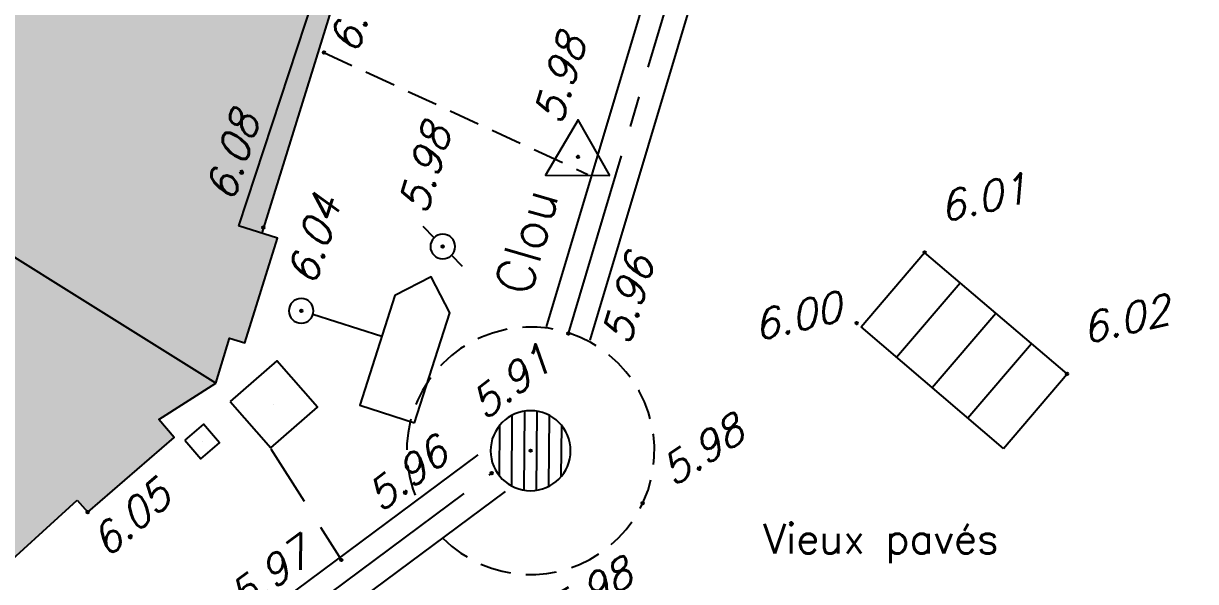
# Model space of a CAD drawing. Header units: metres. Extents: x 1379206 to 1379549, y 5225925 to 5226061.
# Drawn here: x 1379474.34 to 1379483.82, y 5226030.19 to 5226034.71 of the extents above; entities that cross this region are included whole.
import ezdxf
from ezdxf.enums import TextEntityAlignment as Align

# ---------------------------------------------------------------- set-up
doc = ezdxf.new("R2010")
doc.units = ezdxf.units.M
doc.header["$LTSCALE"] = 2
doc.header["$PDMODE"] = 32
doc.header["$PDSIZE"] = 0.02
for name, pattern in [('AXES2', [1.125, 0.75, -0.125, 0.125, -0.125]), ('CACHE2', [0.1875, 0.125, -0.0625]), ('INTERROMPU2', [0.375, 0.25, -0.125])]:
    doc.linetypes.add(name, pattern=pattern)
doc.layers.get('0').update_dxf_attribs({"color": 2})
for name, color, linetype in [('_LIM-REVETEMENT', 7, 'INTERROMPU2'), ('AEP_BC_RON', 4, 'Continuous'), ('BA_COMMERC', 7, 'Continuous'), ('BA_SEUIL', 8, 'Continuous'), ('BA_VITRINE', 6, 'Continuous'), ('BORD_CC1', 7, 'AXES2'), ('BORD_REVET', 7, 'CACHE2'), ('EP_BRANCH', 5, 'Continuous'), ('EP_GRILLER', 5, 'Continuous'), ('PAN_DIREC1', 7, 'Continuous'), ('PTT_CHAMB4', 3, 'Continuous'), ('STATION', 6, 'Continuous'), ('SYMBOLE', 7, 'Continuous'), ('TopoAlt', 7, 'Continuous'), ('Topojis', 7, 'Continuous'), ('TXT_DETAIL', 7, 'Continuous')]:
    doc.layers.add(name, color=color, linetype=linetype)
doc.styles.get("Standard").update_dxf_attribs({"font": 'romans.shx'})

# ---------------------------------------------------------------- blocks, each defined once
blk = doc.blocks.new('Tcpoint')
at = {"color": 0}
blk.add_point((0, 0), dxfattribs=at)
at = {"layer": 'TopoAlt'}
blk.add_attdef('ALT', (0.2, 0.2), '', height=0.24, dxfattribs=at)
blk = doc.blocks.new('CB005')
at = {"color": 0}
for p, q in [((-0.15, 0.2872), (-0.15, -0.2872)), ((-0.05, 0.3201), (-0.05, -0.3201)), ((0.05, 0.3201), (0.05, -0.3201)), ((0.15, 0.2872), (0.15, -0.2872)), ((-0.25, 0.2061), (-0.25, -0.2061)), ((0.25, 0.2061), (0.25, -0.2061))]:
    blk.add_line(p, q, dxfattribs=at)
blk.add_circle((0, 0), 0.324, dxfattribs=at)
blk = doc.blocks.new('CB012')
at = {"color": 0}
blk.add_line((0, 0), (0, 0), dxfattribs=at)
blk.add_lwpolyline([(-0.1, -0.1), (-0.1, 0.1), (0.1, 0.1), (0.1, -0.1)], close=True, dxfattribs=at)
blk = doc.blocks.new('CB004')
at = {"color": 0}
for p, q in [((0, 1), (0, 0)), ((0, 1), (1, 1)), ((0.25, 1), (0.25, 0)), ((0.5, 1), (0.5, 0)), ((0.75, 1), (0.75, 0)), ((1, 1), (1, 0)), ((0, 0), (1, 0))]:
    blk.add_line(p, q, dxfattribs=at)
blk = doc.blocks.new('a001')
at = {"color": 0}
for points in [[(0.160355, 0.160355), (0.070711, 0.070711)], [(-0.070711, -0.070711), (-0.160355, -0.160355)]]:
    blk.add_lwpolyline(points, dxfattribs=at)
blk.add_circle((0, 0), 0.1, dxfattribs=at)
blk = doc.blocks.new('r027')
at = {"color": 0}
blk.add_lwpolyline([(-0.583333, 1.15), (0.35, 1.15), (0.583333, 0.916667), (0.35, 0.683333), (-0.583333, 0.683333)], close=True, dxfattribs=at)
blk.add_lwpolyline([(0, 0.683333), (0, 0.1)], dxfattribs=at)
blk.add_circle((0, 0), 0.1, dxfattribs=at)
blk = doc.blocks.new('CB015')
at = {"color": 0}
blk.add_line((0, 0), (0, 0), dxfattribs=at)
blk.add_lwpolyline([(-0.25, -0.25), (-0.25, 0.25), (0.25, 0.25), (0.25, -0.25)], close=True, dxfattribs=at)
blk = doc.blocks.new('t003')
at = {"color": 0}
blk.add_line((0, 0), (0, 0), dxfattribs=at)
blk.add_lwpolyline([(0.259834, -0.149954), (-0.000053, 0.3), (-0.259781, -0.150046)], close=True, dxfattribs=at)

msp = doc.modelspace()

# ---------------------------------------------------------------- hatches: boundary and pattern name
at = {"layer": 'BA_COMMERC'}
h = msp.add_hatch(color=9, dxfattribs=at)
edge = h.paths.add_edge_path()
edge.add_line((1379459.841, 5226019.832), (1379460.5192, 5226020.2856))
edge.add_line((1379460.5192, 5226020.2856), (1379464.0284, 5226022.6573))
edge.add_line((1379464.0284, 5226022.6573), (1379464.4863, 5226022.969))
edge.add_line((1379464.4863, 5226022.969), (1379464.4413, 5226023.0351))
edge.add_line((1379464.4413, 5226023.0351), (1379464.7492, 5226023.2431))
edge.add_line((1379464.7492, 5226023.2431), (1379468.0908, 5226025.4615))
edge.add_line((1379468.0908, 5226025.4615), (1379468.3762, 5226025.6865))
edge.add_line((1379468.3762, 5226025.6865), (1379468.4863, 5226025.5195))
edge.add_line((1379468.4863, 5226025.5195), (1379468.86, 5226025.7661))
edge.add_line((1379468.86, 5226025.7661), (1379469.7546, 5226026.3508))
edge.add_line((1379469.7546, 5226026.3508), (1379470.108, 5226026.5922))
edge.add_line((1379470.108, 5226026.5922), (1379470.0121, 5226026.7326))
edge.add_line((1379470.0121, 5226026.7326), (1379470.3666, 5226026.9716))
edge.add_line((1379470.3666, 5226026.9716), (1379471.0449, 5226027.6373))
edge.add_line((1379471.0449, 5226027.6373), (1379471.1747, 5226027.7494))
edge.add_line((1379471.1747, 5226027.7494), (1379471.2778, 5226027.6301))
edge.add_line((1379471.2778, 5226027.6301), (1379471.9708, 5226028.2285))
edge.add_line((1379471.9708, 5226028.2285), (1379471.8858, 5226028.3269))
edge.add_line((1379471.8858, 5226028.3269), (1379472.6433, 5226028.9527))
edge.add_line((1379472.6433, 5226028.9527), (1379474.0679, 5226030.2013))
edge.add_line((1379474.0679, 5226030.2013), (1379474.7792, 5226030.8503))
edge.add_line((1379474.7792, 5226030.8503), (1379474.8643, 5226030.752))
edge.add_line((1379474.8643, 5226030.752), (1379475.5637, 5226031.3574))
edge.add_line((1379475.5637, 5226031.3574), (1379475.4394, 5226031.501))
edge.add_line((1379475.4394, 5226031.501), (1379475.9016, 5226031.7976))
edge.add_line((1379475.9016, 5226031.7976), (1379476.0106, 5226032.1605))
edge.add_line((1379476.0106, 5226032.1605), (1379476.1348, 5226032.1218))
edge.add_line((1379476.1348, 5226032.1218), (1379476.3997, 5226032.9714))
edge.add_line((1379476.3997, 5226032.9714), (1379476.2716, 5226033.0113))
edge.add_line((1379476.2716, 5226033.0113), (1379477.1763, 5226035.9254))
edge.add_line((1379477.1763, 5226035.9254), (1379477.8776, 5226038.2589))
edge.add_line((1379477.8776, 5226038.2589), (1379477.9296, 5226038.2926))
edge.add_line((1379477.9296, 5226038.2926), (1379478.7889, 5226041.1163))
edge.add_line((1379478.7889, 5226041.1163), (1379478.8939, 5226041.0815))
edge.add_line((1379478.8939, 5226041.0815), (1379479.17, 5226041.915))
edge.add_line((1379479.17, 5226041.915), (1379479.056, 5226041.9527))
edge.add_line((1379479.056, 5226041.9527), (1379479.1451, 5226042.3072))
edge.add_line((1379479.1451, 5226042.3072), (1379476.0293, 5226043.1809))
edge.add_line((1379476.0293, 5226043.1809), (1379474.8839, 5226039.1544))
edge.add_line((1379474.8839, 5226039.1544), (1379474.1707, 5226036.8574))
edge.add_line((1379474.1707, 5226036.8574), (1379473.0868, 5226033.5561))
edge.add_line((1379473.0868, 5226033.5561), (1379471.2394, 5226031.7691))
edge.add_line((1379471.2394, 5226031.7691), (1379469.082, 5226030.0633))
edge.add_line((1379469.082, 5226030.0633), (1379468.6521, 5226029.7244))
edge.add_line((1379468.6521, 5226029.7244), (1379465.3551, 5226027.4905))
edge.add_line((1379465.3551, 5226027.4905), (1379464.6965, 5226027.0421))
edge.add_line((1379464.6965, 5226027.0421), (1379461.0503, 5226024.5959))
edge.add_line((1379461.0503, 5226024.5959), (1379460.1448, 5226023.9444))
edge.add_line((1379460.1448, 5226023.9444), (1379458.6929, 5226023.0765))
edge.add_line((1379458.6929, 5226023.0765), (1379456.4691, 5226021.8252))
edge.add_line((1379456.4691, 5226021.8252), (1379453.8911, 5226020.4288))
edge.add_line((1379453.8911, 5226020.4288), (1379451.3679, 5226018.9624))
edge.add_line((1379451.3679, 5226018.9624), (1379448.6157, 5226018.2305))
edge.add_line((1379448.6157, 5226018.2305), (1379444.4592, 5226016.9678))
edge.add_line((1379444.4592, 5226016.9678), (1379443.585, 5226016.7087))
edge.add_line((1379443.585, 5226016.7087), (1379440.1485, 5226015.6953))
edge.add_line((1379440.1485, 5226015.6953), (1379438.5979, 5226015.228))
edge.add_line((1379438.5979, 5226015.228), (1379434.086, 5226013.7626))
edge.add_line((1379434.086, 5226013.7626), (1379431.0013, 5226012.7343))
edge.add_line((1379431.0013, 5226012.7343), (1379429.3641, 5226012.2109))
edge.add_line((1379429.3641, 5226012.2109), (1379427.1352, 5226011.5356))
edge.add_line((1379427.1352, 5226011.5356), (1379425.6102, 5226011.0641))
edge.add_line((1379425.6102, 5226011.0641), (1379425.4543, 5226012.4905))
edge.add_line((1379425.4543, 5226012.4905), (1379425.2899, 5226013.7242))
edge.add_line((1379425.2899, 5226013.7242), (1379424.7302, 5226018.0035))
edge.add_line((1379424.7302, 5226018.0035), (1379424.6421, 5226018.5308))
edge.add_line((1379424.6421, 5226018.5308), (1379421.6616, 5226018.1893))
edge.add_line((1379421.6616, 5226018.1893), (1379421.7286, 5226017.6048))
edge.add_line((1379421.7286, 5226017.6048), (1379422.0213, 5226015.2414))
edge.add_line((1379422.0213, 5226015.2414), (1379422.0911, 5226014.6631))
edge.add_line((1379422.0911, 5226014.6631), (1379422.1408, 5226014.6691))
edge.add_line((1379422.1408, 5226014.6691), (1379422.3157, 5226013.3316))
edge.add_line((1379422.3157, 5226013.3316), (1379422.476, 5226012.1289))
edge.add_line((1379422.476, 5226012.1289), (1379422.6194, 5226010.8194))
edge.add_line((1379422.6194, 5226010.8194), (1379422.8459, 5226008.6422))
edge.add_line((1379422.8459, 5226008.6422), (1379422.8949, 5226008.0187))
edge.add_line((1379422.8949, 5226008.0187), (1379422.8552, 5226008.0141))
edge.add_line((1379422.8552, 5226008.0141), (1379422.922, 5226007.4364))
edge.add_line((1379422.922, 5226007.4364), (1379423.1126, 5226007.2683))
edge.add_line((1379423.1126, 5226007.2683), (1379423.3444, 5226007.2035))
edge.add_line((1379423.3444, 5226007.2035), (1379423.868, 5226007.3691))
edge.add_line((1379423.868, 5226007.3691), (1379423.8559, 5226007.4072))
edge.add_line((1379423.8559, 5226007.4072), (1379426.9125, 5226008.3225))
edge.add_line((1379426.9125, 5226008.3225), (1379428.0182, 5226008.6685))
edge.add_line((1379428.0182, 5226008.6685), (1379431.0115, 5226009.5754))
edge.add_line((1379431.0115, 5226009.5754), (1379431.9159, 5226009.8078))
edge.add_line((1379431.9159, 5226009.8078), (1379432.6114, 5226010.0466))
edge.add_line((1379432.6114, 5226010.0466), (1379432.6255, 5226009.9986))
edge.add_line((1379432.6255, 5226009.9986), (1379433.0978, 5226010.137))
edge.add_line((1379433.0978, 5226010.137), (1379433.0782, 5226010.2042))
edge.add_line((1379433.0782, 5226010.2042), (1379433.5221, 5226010.3298))
edge.add_line((1379433.5221, 5226010.3298), (1379433.5003, 5226010.4067))
edge.add_line((1379433.5003, 5226010.4067), (1379434.8286, 5226010.851))
edge.add_line((1379434.8286, 5226010.851), (1379435.7836, 5226011.1529))
edge.add_line((1379435.7836, 5226011.1529), (1379437.0403, 5226011.5229))
edge.add_line((1379437.0403, 5226011.5229), (1379437.0642, 5226011.4361))
edge.add_line((1379437.0642, 5226011.4361), (1379437.7849, 5226011.6349))
edge.add_line((1379437.7849, 5226011.6349), (1379439.5565, 5226012.1873))
edge.add_line((1379439.5565, 5226012.1873), (1379441.9416, 5226012.8775))
edge.add_line((1379441.9416, 5226012.8775), (1379442.9783, 5226013.1711))
edge.add_line((1379442.9783, 5226013.1711), (1379446.4129, 5226014.2724))
edge.add_line((1379446.4129, 5226014.2724), (1379446.9675, 5226014.4123))
edge.add_line((1379446.9675, 5226014.4123), (1379450.407, 5226015.5038))
edge.add_line((1379450.407, 5226015.5038), (1379451.2133, 5226015.7624))
edge.add_line((1379451.2133, 5226015.7624), (1379451.4156, 5226015.3997))
edge.add_line((1379451.4156, 5226015.3997), (1379451.7745, 5226015.5881))
edge.add_line((1379451.7745, 5226015.5881), (1379451.8042, 5226015.5359))
edge.add_line((1379451.8042, 5226015.5359), (1379452.4053, 5226015.8774))
edge.add_line((1379452.4053, 5226015.8774), (1379452.3122, 5226016.0413))
edge.add_line((1379452.3122, 5226016.0413), (1379454.3888, 5226017.2482))
edge.add_line((1379454.3888, 5226017.2482), (1379454.4896, 5226017.067))
edge.add_line((1379454.4896, 5226017.067), (1379455.0008, 5226017.3512))
edge.add_line((1379455.0008, 5226017.3512), (1379454.9138, 5226017.5078))
edge.add_line((1379454.9138, 5226017.5078), (1379457.5293, 5226018.9795))
edge.add_line((1379457.5293, 5226018.9795), (1379457.6165, 5226018.8218))
edge.add_line((1379457.6165, 5226018.8218), (1379458.0887, 5226019.0876))
edge.add_line((1379458.0887, 5226019.0876), (1379458.0445, 5226019.166))
edge.add_line((1379458.0445, 5226019.166), (1379458.1138, 5226019.1869))
edge.add_line((1379458.1138, 5226019.1869), (1379458.1358, 5226019.1534))
edge.add_line((1379458.1358, 5226019.1534), (1379458.3146, 5226019.2706))
edge.add_line((1379458.3146, 5226019.2706), (1379459.2357, 5226019.7635))
edge.add_line((1379459.2357, 5226019.7635), (1379459.6494, 5226020.0005))
edge.add_line((1379459.6494, 5226020.0005), (1379459.72, 5226019.9052))
edge.add_arc((1379459.8702, 5226020.0166), 0.187, 216.57122, 261.02806)

# ---------------------------------------------------------------- linework, layer by layer
at = {"layer": '_LIM-REVETEMENT', "flags": 128}
msp.add_lwpolyline([(1379476.3462, 5226031.264), (1379476.9167, 5226030.364)], dxfattribs=at)
at = {"layer": 'BA_COMMERC'}
for points in [[(1379475.9016, 5226031.7976), (1379473.0868, 5226033.5561)], [(1379474.7792, 5226030.8503), (1379474.8643, 5226030.752), (1379475.5637, 5226031.3574), (1379475.4394, 5226031.501), (1379475.9016, 5226031.7976), (1379476.0106, 5226032.1605), (1379476.1348, 5226032.1218), (1379476.3997, 5226032.9714), (1379476.0847, 5226033.0696)]]:
    msp.add_lwpolyline(points, dxfattribs=at)
at = {"layer": 'BA_SEUIL', "flags": 128}
msp.add_lwpolyline([(1379478.7889, 5226041.1163), (1379477.9296, 5226038.2926), (1379477.8776, 5226038.2589), (1379477.1763, 5226035.9254), (1379476.2716, 5226033.0113)], dxfattribs=at)
at = {"layer": 'BA_VITRINE', "flags": 128}
msp.add_lwpolyline([(1379477.0286, 5226035.9446), (1379476.0847, 5226033.0696)], dxfattribs=at)
at = {"layer": 'BA_VITRINE'}
msp.add_lwpolyline([(1379473.9361, 5226030.3517), (1379474.0679, 5226030.2013), (1379474.7792, 5226030.8503)], dxfattribs=at)
at = {"layer": 'BORD_CC1', "linetype": 'Continuous', "flags": 128}
for points in [[(1379478.5749, 5226032.2516), (1379481.1911, 5226040.9915), (1379483.7719, 5226048.8914)], [(1379478.9294, 5226032.1455), (1379481.5442, 5226040.881), (1379484.1236, 5226048.7765)], [(1379447.8998, 5226012.7412), (1379453.5136, 5226015.0641), (1379461.7132, 5226019.8628), (1379466.9407, 5226022.8572), (1379473.2766, 5226027.6874), (1379478.0217, 5226031.2159)], [(1379448.0413, 5226012.3993), (1379453.6785, 5226014.7319), (1379461.8986, 5226019.5426), (1379467.1457, 5226022.5482), (1379473.4992, 5226027.3919), (1379478.2425, 5226030.919)]]:
    msp.add_lwpolyline(points, dxfattribs=at)
at = {"layer": 'BORD_CC1', "flags": 128}
for points in [[(1379478.7522, 5226032.1985), (1379481.3676, 5226040.9363), (1379483.9477, 5226048.8339)], [(1379447.9706, 5226012.5703), (1379453.5961, 5226014.898), (1379461.8059, 5226019.7027), (1379467.0432, 5226022.7027), (1379473.3879, 5226027.5396), (1379478.1321, 5226031.0674)]]:
    msp.add_lwpolyline(points, dxfattribs=at)
at = {"layer": 'BORD_REVET', "flags": 128}
msp.add_lwpolyline([(1379476.7746, 5226034.4732), (1379478.91, 5226033.4864)], dxfattribs=at)
at = {"layer": 'BORD_REVET'}
msp.add_arc((1379478.4464, 5226031.2491), 1.0017, 224.85807, 203.55244, dxfattribs=at)
at = {"layer": 'TXT_DETAIL', "flags": 128}
for points in [[(1379480.2042, 5226030.4742, 0, 0, 0), (1379479.2858, 5226030.7727, 0.4, 0, 0), (1379478.8103, 5226030.9272, 0, 0, 0)], [(1379480.3743, 5226030.1782, 0, 0, 0), (1379480.3175, 5226029.2141, 0.4, 0, 0), (1379480.2881, 5226028.715, 0, 0, 0)]]:
    msp.add_lwpolyline(points, format="xyseb", dxfattribs=at)

# ---------------------------------------------------------------- block references
at = {"layer": 'AEP_BC_RON', "yscale": -1.000000000289614, "rotation": 359.5638940269182}
msp.add_blockref('a001', (1379477.7361, 5226032.9024), dxfattribs=at)
at = {"layer": 'EP_BRANCH', "yscale": -1.000000000289614, "rotation": 40.88029656583021}
msp.add_blockref('CB012', (1379475.7899, 5226031.3242), dxfattribs=at)
at = {"layer": 'EP_GRILLER', "yscale": -1.000000000289614, "rotation": 359.5638940269182}
msp.add_blockref('CB005', (1379478.4464, 5226031.2491), dxfattribs=at)
at = {"layer": 'PAN_DIREC1', "yscale": -1.000000000289614, "rotation": 72.24458584589185}
msp.add_blockref('r027', (1379476.5912, 5226032.3817), dxfattribs=at)
at = {"layer": 'PTT_CHAMB4', "xscale": 1.514581928819462, "yscale": 0.7930559959887433, "rotation": 139.5168899795303}
msp.add_blockref('CB004', (1379482.7857, 5226031.8717), dxfattribs=at)
at = {"layer": 'STATION', "rotation": 359.5638940269182}
msp.add_blockref('t003', (1379478.8291, 5226033.6281), dxfattribs=at)
at = {"layer": 'SYMBOLE', "yscale": -1.000000000289614, "rotation": 41.10338765755507}
msp.add_blockref('CB015', (1379476.3706, 5226031.6251), dxfattribs=at)
at = {"layer": 'Topojis'}
ref = msp.add_blockref('Tcpoint', (1379476.7746, 5226034.4732), dxfattribs=dict(at, rotation=73.33602100104898))
ref.add_attrib('ALT', '6.08', (1379477.0449, 5226034.449), dxfattribs={"layer": 'TopoAlt', "height": 0.24, "rotation": 73.33602, "oblique": 18})
ref = msp.add_blockref('Tcpoint', (1379478.8291, 5226033.6281), dxfattribs=dict(at, rotation=73.33602100104898))
ref.add_attrib('ALT', '5.98', (1379478.6949, 5226033.8771), dxfattribs={"layer": 'TopoAlt', "height": 0.24, "rotation": 73.33602, "oblique": 18})
ref = msp.add_blockref('Tcpoint', (1379476.2855, 5226033.0562), dxfattribs=dict(at, rotation=72.24458584589185))
ref.add_attrib('ALT', '6.08', (1379476.0394, 5226033.2516), dxfattribs={"layer": 'TopoAlt', "height": 0.24, "rotation": 72.24459, "oblique": 18})
ref = msp.add_blockref('Tcpoint', (1379477.7361, 5226032.9024), dxfattribs=dict(at, rotation=73.33602100104898))
ref.add_attrib('ALT', '5.98', (1379477.6019, 5226033.1514), dxfattribs={"layer": 'TopoAlt', "height": 0.24, "rotation": 73.33602, "oblique": 18})
ref = msp.add_blockref('Tcpoint', (1379481.6337, 5226032.855), dxfattribs=dict(at, rotation=13.56683807592233))
ref.add_attrib('ALT', '6.01', (1379481.7812, 5226033.0963), dxfattribs={"layer": 'TopoAlt', "height": 0.24, "rotation": 13.56684, "oblique": 18})
ref = msp.add_blockref('Tcpoint', (1379476.5912, 5226032.3817), dxfattribs=dict(at, rotation=72.24458584589185))
ref.add_attrib('ALT', '6.04', (1379476.6983, 5226032.5722), dxfattribs={"layer": 'TopoAlt', "height": 0.24, "rotation": 72.24459, "oblique": 18})
ref = msp.add_blockref('Tcpoint', (1379478.7522, 5226032.1985), dxfattribs=dict(at, rotation=73.33602100104898))
ref.add_attrib('ALT', '5.96', (1379479.2445, 5226032.0937), dxfattribs={"layer": 'TopoAlt', "height": 0.24, "rotation": 73.33602, "oblique": 18})
ref = msp.add_blockref('Tcpoint', (1379481.0831, 5226032.2824), dxfattribs=dict(at, rotation=13.56683807592233))
ref.add_attrib('ALT', '6.00', (1379480.2769, 5226032.1365), dxfattribs={"layer": 'TopoAlt', "height": 0.24, "rotation": 13.56684, "oblique": 18})
ref = msp.add_blockref('Tcpoint', (1379482.7857, 5226031.8717), dxfattribs=dict(at, rotation=13.56683807592233))
ref.add_attrib('ALT', '6.02', (1379482.9332, 5226032.113), dxfattribs={"layer": 'TopoAlt', "height": 0.24, "rotation": 13.56684, "oblique": 18})
ref = msp.add_blockref('Tcpoint', (1379478.4464, 5226031.2491), dxfattribs=dict(at, rotation=37.65430405882725))
ref.add_attrib('ALT', '5.91', (1379478.0742, 5226031.4908), dxfattribs={"layer": 'TopoAlt', "height": 0.24, "rotation": 37.6543, "oblique": 18})
ref = msp.add_blockref('Tcpoint', (1379479.3539, 5226030.8251), dxfattribs=dict(at, rotation=33.53722055947151))
ref.add_attrib('ALT', '5.98', (1379479.5987, 5226030.9547), dxfattribs={"layer": 'TopoAlt', "height": 0.24, "rotation": 33.53722, "oblique": 18})
ref = msp.add_blockref('Tcpoint', (1379478.1321, 5226031.0674), dxfattribs=dict(at, rotation=37.65430405882725))
ref.add_attrib('ALT', '5.96', (1379477.233, 5226030.7449), dxfattribs={"layer": 'TopoAlt', "height": 0.24, "rotation": 37.6543, "oblique": 18})
ref = msp.add_blockref('Tcpoint', (1379474.8643, 5226030.752), dxfattribs=dict(at, rotation=41.10338765755507))
ref.add_attrib('ALT', '6.05', (1379475.0193, 5226030.3736), dxfattribs={"layer": 'TopoAlt', "height": 0.24, "rotation": 41.10339, "oblique": 18})
ref = msp.add_blockref('Tcpoint', (1379476.9167, 5226030.364), dxfattribs=dict(at, rotation=36.79009731565366))
ref.add_attrib('ALT', '5.97', (1379476.1168, 5226029.9353), dxfattribs={"layer": 'TopoAlt', "height": 0.24, "rotation": 36.7901, "oblique": 18})
ref = msp.add_blockref('Tcpoint', (1379478.6051, 5226029.5468), dxfattribs=dict(at, rotation=30.49839605349925))
ref.add_attrib('ALT', '5.98', (1379478.6759, 5226029.8206), dxfattribs={"layer": 'TopoAlt', "height": 0.24, "rotation": 30.4984, "oblique": 18})

# ---------------------------------------------------------------- texts
at = {"layer": 'TXT_DETAIL'}
msp.add_text('Clou', height=0.3, rotation=73.96204, dxfattribs=at).set_placement((1379478.4116, 5226032.9441), align=Align.MIDDLE_CENTER)
msp.add_text('Vieux pavés', height=0.24, dxfattribs=at).set_placement((1379480.3284, 5226030.4179))

doc.saveas('drawing.dxf')
